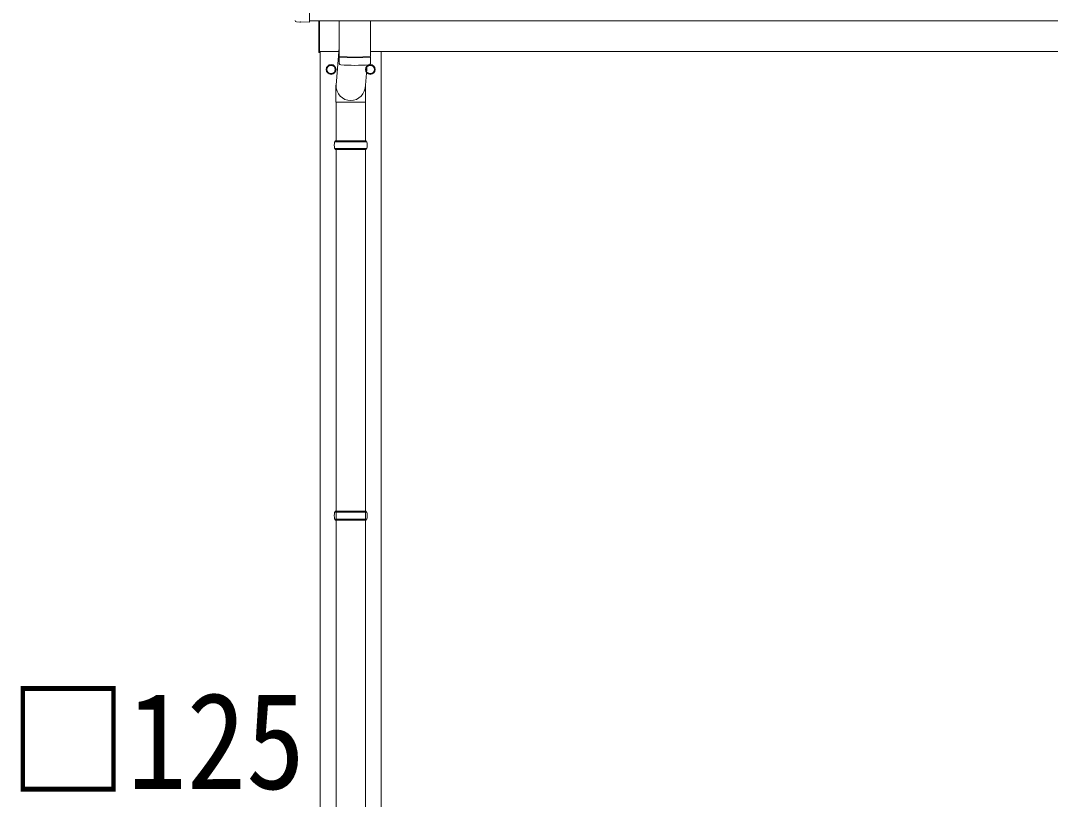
# Model space of a CAD drawing. Units: millimetres at full size, sheet at 1:60; details may follow other scales. Extents: x -16864 to 16864, y -11640 to 11640.
# Drawn here: x -11088 to -8981, y -6039 to -4446 of the extents above; entities that cross this region are included whole.
import ezdxf
from ezdxf.enums import TextEntityAlignment as Align

# ---------------------------------------------------------------- set-up
doc = ezdxf.new("R2010")
doc.units = ezdxf.units.MM
doc.header["$LTSCALE"] = 60
for name, color, linetype, lineweight in [('0-2_TEXT1', 4, 'Continuous', 9), ('0-8_TABLE1', 6, 'Continuous', 9), ('0-9_DIM1', 7, 'Continuous', 9)]:
    doc.layers.add(name, color=color, linetype=linetype, lineweight=lineweight)
doc.styles.add('ＭＳ ゴシック', font='')
doc.styles.get('ＭＳ ゴシック').set_extended_font_data('MS Gothic')

msp = doc.modelspace()

# ---------------------------------------------------------------- linework, layer by layer
at = {"layer": '0-2_TEXT1'}
for p, q in [((-10497.22, -4249.91), (-10497.22, -4448.77)), ((-10497.22, -4445.74), (-6855.22, -4445.74)), ((-10516.85, -4448.77), (-10523.77, -4448.4)), ((-10478.22, -4511.14), (-10478.22, -4445.84)), ((-10476.22, -4445.84), (-10476.22, -4511.14)), ((-10476.22, -4508.64), (-10436.92, -4508.64)), ((-10475.22, -8008.64), (-10475.22, -4508.64)), ((-10372.22, -4508.64), (-6980.22, -4508.64)), ((-10350.22, -4508.64), (-10350.22, -8008.64)), ((-10476.22, -4511.14), (-10478.22, -4511.14)), ((-10444.12, -4545.39), (-10444.22, -4545.39)), ((-10444.12, -4545.89), (-10444.22, -4545.89)), ((-10381.32, -4545.39), (-10381.22, -4545.39)), ((-10381.32, -4545.89), (-10381.22, -4545.89))]:
    msp.add_line(p, q, dxfattribs=at)
msp.add_lwpolyline([(-10516.11, -4448.49), (-10515.44, -4447.86), (-10497.22, -4448.77)], dxfattribs=at)
for points in [[(-10452.72, -4535.83), (-10461.22, -4540.73), (-10461.22, -4550.55), (-10452.72, -4555.46), (-10444.22, -4550.55), (-10444.22, -4540.73)], [(-10372.72, -4535.83), (-10364.22, -4540.73), (-10364.22, -4550.55), (-10372.72, -4555.46), (-10381.22, -4550.55), (-10381.22, -4540.73)]]:
    msp.add_lwpolyline(points, close=True, dxfattribs=at)
for centre, radius in [((-10452.72, -4545.64), 10), ((-10452.72, -4545.64), 8.5), ((-10372.72, -4545.64), 10), ((-10372.72, -4545.64), 8.5)]:
    msp.add_circle(centre, radius, dxfattribs=at)
for centre, start, end in [((-10452.72, -4545.64), 171.25399, 188.74601), ((-10452.72, -4545.64), 111.25399, 128.74601), ((-10452.72, -4545.64), 51.25399, 68.74601), ((-10452.72, -4545.64), 1.66581, 8.74601), ((-10452.72, -4545.64), 351.25399, 358.33419), ((-10372.72, -4545.64), 171.25399, 178.33419), ((-10372.72, -4545.64), 181.66581, 188.74601), ((-10372.72, -4545.64), 111.25399, 128.74601), ((-10372.72, -4545.64), 51.25399, 68.74601), ((-10372.72, -4545.64), 351.25399, 8.74601), ((-10452.72, -4545.64), 231.25399, 248.74601), ((-10452.72, -4545.64), 291.25399, 308.74601), ((-10372.72, -4545.64), 231.25399, 248.74601), ((-10372.72, -4545.64), 291.25399, 308.74601)]:
    msp.add_arc(centre, 8.6, start, end, dxfattribs=at)
for centre, major_axis, start_param, end_param in [((-10523.61, -4445.4), (-2.18, -2.07), 5.5252311, 7.0411395), ((-10516.8, -4447.77), (-0.727, -0.69), 0.7579542, 1.5707963)]:
    msp.add_ellipse(centre, major_axis=major_axis, ratio=0.9974, start_param=start_param, end_param=end_param, dxfattribs=at)
at = {"layer": '0-9_DIM1'}
for p, q in [((-10436.22, -4445.74), (-10436.22, -4519.19)), ((-10372.22, -4445.74), (-10372.22, -4519.19)), ((-10436.22, -4500.38), (-10442.78, -4577.69)), ((-10436.02, -4533.18), (-10436.25, -4520.19)), ((-10431.74, -4519.47), (-10431.73, -4520.47)), ((-10376.7, -4519.47), (-10376.71, -4520.47)), ((-10372.19, -4520.19), (-10372.42, -4533.18)), ((-10379.23, -4536.54), (-10382.66, -4577.69)), ((-10442.87, -4612.35), (-10442.87, -4577.69)), ((-10382.57, -4612.35), (-10382.57, -4577.69)), ((-10442.87, -4612.35), (-10412.72, -4612.35)), ((-10442.72, -4612.35), (-10442.72, -4691.65)), ((-10382.57, -4612.35), (-10412.72, -4612.35)), ((-10382.72, -4612.35), (-10382.72, -4691.65)), ((-10379.72, -4693.65), (-10445.72, -4693.65)), ((-10380.72, -4691.65), (-10444.72, -4691.65)), ((-10444.72, -4691.65), (-10444.72, -4693.65)), ((-10380.72, -4691.65), (-10380.72, -4693.65)), ((-10379.72, -4707.65), (-10445.72, -4707.65)), ((-10444.72, -4709.65), (-10444.72, -4707.65)), ((-10380.72, -4709.65), (-10444.72, -4709.65)), ((-10442.72, -4709.65), (-10442.72, -6349.64)), ((-10382.72, -4709.65), (-10382.72, -6349.64)), ((-10380.72, -4709.65), (-10380.72, -4707.65)), ((-10379.72, -5451.63), (-10445.72, -5451.63)), ((-10380.72, -5449.63), (-10444.72, -5449.63)), ((-10444.72, -5449.63), (-10444.72, -5451.63)), ((-10380.72, -5449.63), (-10380.72, -5451.63)), ((-10379.72, -5465.63), (-10445.72, -5465.63)), ((-10444.72, -5467.63), (-10444.72, -5465.63)), ((-10380.72, -5467.63), (-10444.72, -5467.63)), ((-10380.72, -5467.63), (-10380.72, -5465.63))]:
    msp.add_line(p, q, dxfattribs=at)
for centre, radius, start, end in [((-10404.22, -4039.46), 480.8, 266.18381, 273.81619), ((-10404.22, -4040.46), 480.8, 266.18381, 273.81619), ((-10432.6, -4532.94), 3.43, 183.91307, 262.91645), ((-10404.23, -4017.48), 519.67, 266.82357, 273.17802), ((-10375.84, -4532.94), 3.43, 277.00994, 356.09787), ((-10396.97, -4700.65), 49.25, 171.82876, 180.00002), ((-10428.47, -4700.65), 49.25, 359.99998, 8.17124), ((-10396.97, -4700.65), 49.25, 180.00002, 188.17127), ((-10428.47, -4700.65), 49.25, 351.82873, 359.99998), ((-10396.97, -5458.63), 49.25, 171.82876, 180.00002), ((-10428.47, -5458.63), 49.25, 359.99998, 8.17124), ((-10396.97, -5458.63), 49.25, 180.00002, 188.17127), ((-10428.47, -5458.63), 49.25, 351.82873, 359.99998)]:
    msp.add_arc(centre, radius, start, end, dxfattribs=at)
msp.add_ellipse((-10412.72, -4577.69), major_axis=(0, -31.56), ratio=0.952301, start_param=4.712389, end_param=7.8539816, dxfattribs=at)

# ---------------------------------------------------------------- texts
at = {"layer": '0-8_TABLE1', "color": 7, "style": 'ＭＳ ゴシック', "width": 0.9}
msp.add_text('□125', height=197.9, dxfattribs=at).set_placement((-11112.4, -6077.34), align=Align.BOTTOM_LEFT)

doc.saveas('drawing.dxf')
